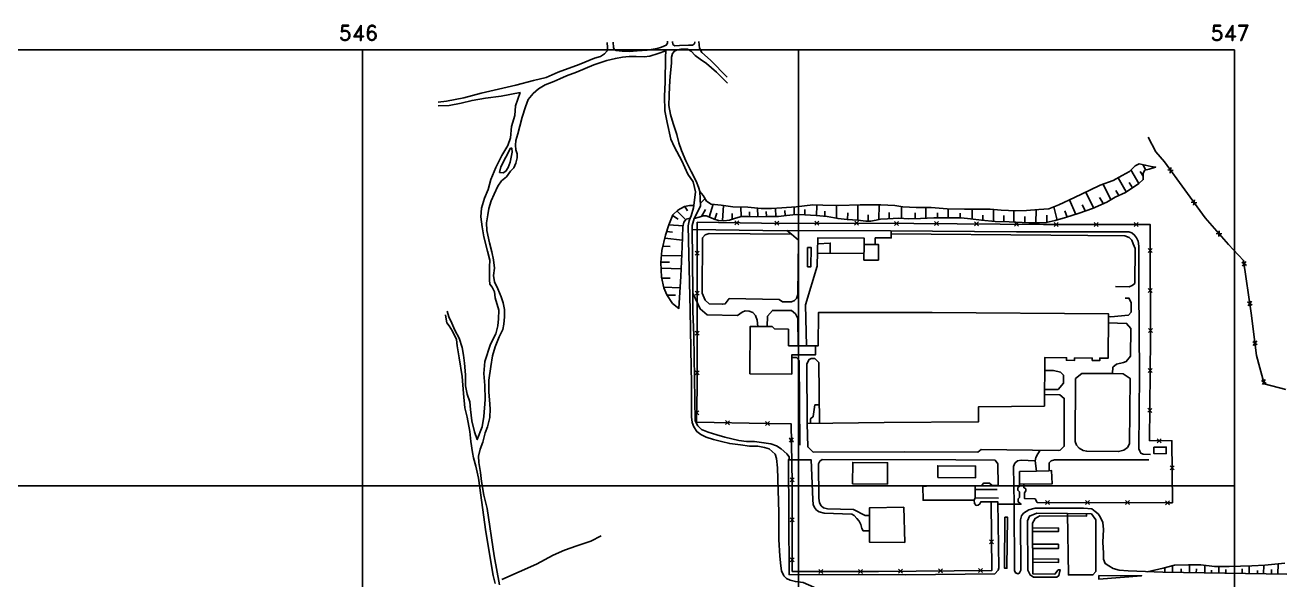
# Model space of a CAD drawing. Extents: x 538220 to 547168, y 7509776 to 7514528.
# Drawn here: x 545613 to 547060, y 7513893 to 7514528 of the extents above; entities that cross this region are included whole.
import ezdxf

# ---------------------------------------------------------------- set-up
doc = ezdxf.new("R2010")
doc.units = 0
doc.header["$LTSCALE"] = 50
doc.header["$MEASUREMENT"] = 0
for name, color, linetype in [('LIMITE', 7, 'CONTINUOUS'), ('MALHA', 9, 'CONTINUOUS'), ('RIO', 4, 'CONTINUOUS'), ('RUA', 7, 'CONTINUOUS'), ('TERRENO', 7, 'CONTINUOUS')]:
    doc.layers.add(name, color=color, linetype=linetype)
doc.styles.add('ROMAND', font='ROMAND.SHX')

# ---------------------------------------------------------------- blocks, each defined once
blk = doc.blocks.new('X')
at = {"layer": 'LIMITE'}
for p, q in [((-0.018, -0.018), (0.018, 0.018)), ((0.018, -0.018), (-0.018, 0.018))]:
    blk.add_line(p, q, dxfattribs=at)

msp = doc.modelspace()

# ---------------------------------------------------------------- linework, layer by layer
at = {"layer": 'LIMITE'}
for points in [[(546901, 7514399.6), (546910, 7514383), (546919.8, 7514371.4), (546966.4, 7514307.5), (546993.4, 7514276.8), (547010.6, 7514258.5), (547019.2, 7514198.2), (547025.4, 7514149.4), (547034.2, 7514117.2), (547059, 7514110.4)], [(546383.6, 7514302.2), (546383.6, 7514220.5), (546383.8, 7514112.6), (546383.1, 7514073.3), (546463.8, 7514071.6), (546491.4, 7514071.4), (546492.6, 7514003.5), (546492.9, 7513902.1), (546591.9, 7513902.1), (546721.6, 7513903.1), (546720.8, 7513981.7)], [(546773.7, 7513981.1), (546923.7, 7513980.8), (546928.9, 7513980.8), (546928.4, 7514051.8), (546902.5, 7514052), (546903.8, 7514168.9), (546903.3, 7514281.3), (546903.4, 7514299.5), (546781, 7514299.8), (546632.3, 7514301), (546457.7, 7514301.3), (546383.6, 7514302.2)]]:
    msp.add_lwpolyline(points, dxfattribs=at)
at = {"layer": 'MALHA'}
for p, q in [((543000, 7514500), (547000, 7514500)), ((546000, 7514500), (546000, 7511000)), ((546500, 7514500), (546500, 7511000)), ((547000, 7514500), (547000, 7511000)), ((543000, 7514000), (547000, 7514000))]:
    msp.add_line(p, q, dxfattribs=at)
at = {"layer": 'RIO'}
msp.add_lwpolyline([(546159.8, 7513892.9), (546199.6, 7513910.5), (546218.7, 7513920.9), (546231.4, 7513926.6), (546245.7, 7513931.3), (546261.6, 7513936.9), (546273.8, 7513942.7)], dxfattribs=at)
at = {"layer": 'RUA'}
for points in [[(546287.4, 7514508.5), (546287.8, 7514502.6), (546289.1, 7514499.9), (546290.9, 7514499), (546297.7, 7514498.5), (546305.8, 7514498), (546314.8, 7514498.8), (546326.5, 7514499.6), (546337.8, 7514501.3), (546342.8, 7514503.1), (546348.2, 7514505.3), (546349.6, 7514507.5), (546349.6, 7514509.8)], [(546355.4, 7514509.3), (546355.9, 7514506.1), (546358.1, 7514504.3), (546363.5, 7514504.7), (546373.9, 7514505.1), (546378.4, 7514505.1), (546380.7, 7514506.8), (546381.1, 7514509.1)], [(546385.6, 7514509.5), (546386.5, 7514501.9), (546389.1, 7514496.9), (546399, 7514488.2), (546418.2, 7514468.7)], [(546086.8, 7514439.8), (546096.3, 7514441.1), (546116.1, 7514445), (546136, 7514450.2), (546175.7, 7514459.4), (546196, 7514464.6), (546210.5, 7514468.1), (546224.5, 7514474.3), (546248.5, 7514483.1), (546266.1, 7514490.2), (546272.9, 7514492.4), (546277.4, 7514495.1), (546280.6, 7514498.6), (546281, 7514502.7), (546280.6, 7514508.1)], [(546375.9, 7514307.1), (546376.9, 7514309.6), (546379.6, 7514318.6), (546380.6, 7514327.6), (546382, 7514337.1), (546380.7, 7514342), (546379, 7514348.4), (546373.2, 7514357.4), (546366.1, 7514372.8), (546357.7, 7514388.2), (546353.7, 7514397.6), (546349.3, 7514416.6), (546346.7, 7514430.1), (546346.4, 7514446.8), (546347, 7514463), (546347.6, 7514491.3), (546347.7, 7514498.6), (546339.1, 7514495.5), (546329.6, 7514492.8), (546322.9, 7514492), (546313.9, 7514492.1), (546305.7, 7514492.1), (546298.1, 7514491.3), (546290, 7514490), (546280, 7514487.8), (546265.1, 7514482.5), (546245.2, 7514474.1), (546233.9, 7514470.2), (546226.2, 7514466.6), (546219.5, 7514463.5), (546209.5, 7514459.6), (546201.8, 7514455.1), (546195.5, 7514449.8), (546190, 7514443.1), (546186.8, 7514434.5), (546183.1, 7514422.8), (546180.3, 7514412.5), (546178, 7514403.5), (546175.7, 7514395.9), (546175.2, 7514390.5), (546175.6, 7514385.1), (546177.4, 7514380.6), (546177.3, 7514376.1), (546175.9, 7514369.8), (546173.6, 7514364.8), (546169.5, 7514360.8), (546165, 7514354.5), (546159.5, 7514349.6), (546155, 7514343.8), (546150.9, 7514334.4), (546147.6, 7514326.8), (546144.9, 7514318.2), (546143.5, 7514310.6), (546142, 7514301.6), (546142.4, 7514293), (546145.5, 7514278.6), (546148.1, 7514268.2), (546150.3, 7514259.2), (546151.1, 7514249.7), (546150.1, 7514241.2), (546151.4, 7514234), (546155, 7514225.8), (546158.9, 7514216.8), (546161.1, 7514210), (546162.8, 7514202.3), (546162.8, 7514193.7)], [(546418.6, 7514461.5), (546406.1, 7514474.2), (546394.5, 7514484.2), (546387.3, 7514489.2), (546381.5, 7514493.3), (546377, 7514498.3), (546372.5, 7514500.6), (546365.3, 7514500.7), (546360.8, 7514499.8), (546357.6, 7514498.5), (546355.3, 7514495.8), (546354.4, 7514491.3), (546354.4, 7514484.5), (546352.9, 7514469.7), (546351.9, 7514458), (546351.8, 7514447.6), (546351.3, 7514435.9), (546353, 7514425.6), (546356.1, 7514415.6), (546360.5, 7514403), (546362.6, 7514393.1), (546365.7, 7514384.5), (546370.6, 7514372.7), (546376.8, 7514360.5), (546382.6, 7514349.2), (546385.2, 7514342.5), (546387, 7514337.5)], [(546097.1, 7514200.2), (546098.8, 7514193.9), (546102.4, 7514186.6), (546105.9, 7514178.5), (546110.8, 7514169.4), (546114.3, 7514158.6), (546115.6, 7514150), (546116.9, 7514140.6), (546118.1, 7514127.5), (546118, 7514114.9), (546119.8, 7514105.4), (546122.9, 7514096.4), (546123.7, 7514087.8), (546125.4, 7514074.8), (546128.4, 7514062.1), (546131.5, 7514053.1), (546137, 7514067.9), (546138.9, 7514079.6), (546140.4, 7514099), (546140.1, 7514115.2), (546138.9, 7514129.1), (546140.3, 7514142.6), (546146.8, 7514162.4), (546152.8, 7514174.5), (546155.1, 7514183.5), (546156, 7514191.6), (546156.1, 7514201.5), (546152.2, 7514215.5), (546151.3, 7514222.7), (546148.7, 7514227.7), (546146, 7514231.3), (546145.6, 7514236.3), (546145.6, 7514243), (546145.7, 7514251.1), (546145.8, 7514258.8), (546143.1, 7514269.2), (546139.2, 7514285.4), (546137, 7514297.1), (546135.8, 7514308.4), (546136.3, 7514318.3), (546140, 7514330), (546144.1, 7514339.8), (546146.9, 7514351.1), (546152.9, 7514365), (546159.8, 7514378.9), (546166.6, 7514390.1), (546169.8, 7514399.1), (546170.8, 7514412.1), (546174.5, 7514424.7), (546175.5, 7514435.5), (546180.6, 7514450.8), (546158.9, 7514446.9), (546140.9, 7514444.3), (546125.6, 7514441.8), (546112.9, 7514438.7), (546099.4, 7514436.1), (546086.8, 7514435.8)], [(546157.1, 7514359.1), (546158.6, 7514365.7), (546164.2, 7514376.7), (546169.8, 7514387.1), (546171.2, 7514387.1), (546171.4, 7514382.7), (546169.3, 7514371.1), (546166.8, 7514364.9), (546164.1, 7514361), (546161.2, 7514358.8), (546157.1, 7514359.1)], [(546387, 7514337.5), (546387.6, 7514320.7), (546380.4, 7514306.5)], [(546477.4, 7513969.8), (546476, 7514020.7), (546474.7, 7514031.5), (546473.4, 7514036.5), (546469.8, 7514039.6), (546466.2, 7514042.4), (546460.8, 7514044.2), (546453.2, 7514045.6), (546443.7, 7514045.7), (546433.4, 7514047.1), (546421.2, 7514048.6), (546411.8, 7514050.9), (546402.3, 7514053.2), (546394.2, 7514056), (546388, 7514059.2), (546383.5, 7514062.4), (546379.9, 7514067.8), (546378.2, 7514072.8), (546377.3, 7514079.1), (546377.4, 7514091.2), (546377.2, 7514118.7), (546376.8, 7514135.8), (546375.6, 7514201.1), (546373.9, 7514281.8), (546373.6, 7514298), (546374.6, 7514303.8), (546375.9, 7514307.1)], [(546378.1, 7514294), (546378.3, 7514260.6), (546378.9, 7514219.1), (546378.7, 7514200.2), (546379.8, 7514172.3), (546381.3, 7514074.6), (546384.4, 7514069.1), (546388.9, 7514064.6), (546396.5, 7514061.8), (546406.4, 7514058.6), (546415.4, 7514055.8), (546423.5, 7514054), (546431.6, 7514052.1), (546440.2, 7514051.1), (546449.6, 7514051.1), (546460.4, 7514049.6), (546468.1, 7514048.2), (546474.8, 7514045.9), (546480.2, 7514042.7), (546486.5, 7514036.8), (546489.1, 7514033.6), (546489.1, 7514030.9)], [(546903.8, 7514036.1), (546895.2, 7514036.5), (546892.7, 7514037.6), (546891.4, 7514040), (546890.4, 7514042.4), (546891, 7514128.3), (546890.4, 7514226.5), (546890.5, 7514274.8), (546889.5, 7514280.7), (546887.8, 7514284.5), (546885.4, 7514287.6), (546882.3, 7514290), (546878.9, 7514291.1), (546750.2, 7514291.4), (546605.6, 7514292.6), (546459, 7514293), (546378.1, 7514294)], [(546486.6, 7514292.9), (546491.9, 7514288.6), (546499.8, 7514281.7), (546499.2, 7514219.3), (546497.7, 7514214.8), (546495.3, 7514212.4), (546491.9, 7514211.1), (546481.5, 7514211.1), (546477.7, 7514213.9), (546420.5, 7514214.7), (546415.9, 7514208.9), (546412.5, 7514208.2), (546397.7, 7514208.7), (546392.9, 7514212.9), (546389.5, 7514220.8), (546390, 7514284.3), (546393.1, 7514287.7), (546397.6, 7514289.4), (546491.7, 7514288.7)], [(546587.9, 7514276.8), (546588, 7514284.4), (546606.3, 7514284.3), (546606.3, 7514292.6)], [(546509, 7514160.6), (546508, 7514207.8), (546521.5, 7514251.8), (546522.1, 7514284.3), (546575.2, 7514284.2), (546575.2, 7514276.9)], [(546536.4, 7514266.9), (546536.5, 7514278.3), (546522, 7514277.7)], [(546606.3, 7514288.8), (546789.5, 7514287.3), (546874.3, 7514286.7), (546879.2, 7514284.9), (546882.2, 7514281.8), (546883.9, 7514277.6), (546886, 7514272.1), (546885.7, 7514232.1), (546882.9, 7514229.7), (546879.1, 7514228.4), (546863.5, 7514228.5)], [(546510.5, 7514273.5), (546514.4, 7514273.5), (546514.2, 7514251.2), (546510.4, 7514251.2), (546510.5, 7514273.5)], [(546575.1, 7514266.6), (546521.8, 7514267)], [(546575.2, 7514276.9), (546591.7, 7514276.8), (546591.6, 7514258.9), (546575, 7514259), (546575.2, 7514276.9)], [(546453.3, 7514182.7), (546452.7, 7514190), (546450.7, 7514195.5), (546447.6, 7514199), (546443.5, 7514200.4), (546439, 7514200.8), (546435.2, 7514199.4), (546430, 7514195.3), (546395.1, 7514196), (546387.3, 7514202.9), (546378.8, 7514220.9)], [(546874.5, 7514215.3), (546879, 7514215.3), (546881.7, 7514210.4), (546881.6, 7514199.4), (546878.5, 7514195.6), (546858.4, 7514194), (546855.7, 7514194.4)], [(546151.9, 7513888.1), (546149.7, 7513897.6), (546141.5, 7513947.6), (546133, 7514009), (546129.9, 7514022.9), (546127.3, 7514032.4), (546126, 7514038.3), (546124.3, 7514050.9), (546123, 7514062.6), (546120, 7514078.9), (546117.4, 7514089.7), (546115.7, 7514105.9), (546114.1, 7514125.3), (546110.6, 7514146.9), (546108.5, 7514160.5), (546107.6, 7514167.7), (546103.2, 7514177.6), (546099.2, 7514183.5), (546096.5, 7514187.1), (546095.7, 7514191.2), (546095.2, 7514196.1)], [(546162.8, 7514193.7), (546162, 7514185.6), (546160.7, 7514179.4), (546156.5, 7514170.9), (546151.9, 7514159.5), (546149, 7514149.3), (546146.9, 7514137), (546144.7, 7514121.1), (546144.6, 7514107.6), (546145.7, 7514098.6), (546146.5, 7514088.3), (546146, 7514078.5), (546143.4, 7514067.9), (546140.5, 7514061), (546138, 7514050.4), (546134.7, 7514042.2), (546132.9, 7514034.1), (546133.3, 7514027.1), (546135.3, 7514015.6), (546136.4, 7514005), (546139.1, 7513989.4), (546142.7, 7513974.3), (546150.9, 7513919.8), (546157.2, 7513886.6)], [(546855.7, 7514194.4), (546855.7, 7514197.2), (546653.2, 7514198.8), (546522.8, 7514198.7), (546522.5, 7514160.5), (546488.7, 7514160.7), (546488.5, 7514179.7), (546472.6, 7514180.2), (546469.9, 7514182.6), (546444.7, 7514182.8), (546444.3, 7514128.7), (546492.2, 7514128.3), (546492.4, 7514150.4), (546519.3, 7514150.2), (546519.4, 7514160.5)], [(546464, 7514182.7), (546464.5, 7514194.7), (546470, 7514201.2), (546492.1, 7514201.1), (546496.6, 7514197.2), (546499.3, 7514192), (546499.7, 7514160.7)], [(546855.7, 7514194.4), (546855.3, 7514146.5), (546845.6, 7514146.6), (546845.6, 7514143.8), (546837, 7514143.9), (546837, 7514146.6), (546816.7, 7514146.8), (546816.7, 7514144), (546807.3, 7514144.1), (546807.4, 7514146.9), (546782.5, 7514147.1), (546782.1, 7514091.6), (546706.5, 7514090.8), (546706.4, 7514073.5), (546598.4, 7514072.7), (546510.1, 7514071.6), (546510.6, 7514044.7), (546516.7, 7514038.8), (546621.3, 7514039), (546705.8, 7514038.7), (546709.6, 7514041.8), (546797.9, 7514040.8), (546800, 7514041.1), (546804.8, 7514045.5), (546804.9, 7514100.3), (546799.8, 7514104.5), (546782.2, 7514104.7)], [(546860.3, 7514128.9), (546824.8, 7514129.1), (546817.9, 7514123), (546817.3, 7514050.9), (546819, 7514046.8), (546822.1, 7514043.3), (546826.5, 7514040.5), (546830.7, 7514039.8), (546867.2, 7514039.5), (546873.1, 7514041.2), (546877.3, 7514044.3), (546879.7, 7514048.4), (546880.3, 7514123.2), (546872.4, 7514128.4), (546860.3, 7514128.9), (546860.4, 7514136.1), (546864.9, 7514139.5), (546872.9, 7514141.5), (546876, 7514142.5), (546880.9, 7514148.7), (546881.1, 7514180.4), (546876.3, 7514186.3), (546855.6, 7514186.8)], [(546492.4, 7514147.3), (546497.6, 7514147.2), (546500.6, 7514143.8), (546501.6, 7514046.9)], [(546510.1, 7514071.6), (546509.6, 7514139.9), (546512.4, 7514145), (546514.5, 7514146.1), (546518.6, 7514146), (546523.4, 7514141.5), (546523.9, 7514071.8)], [(546782.2, 7514110.5), (546797.8, 7514110.4), (546804, 7514117.9), (546803.8, 7514127.2), (546800.7, 7514130.4), (546792.4, 7514132.2), (546782.4, 7514132.2)], [(546523.7, 7514092.9), (546518.9, 7514092.9), (546517, 7514079.5), (546513.9, 7514077.1), (546513.9, 7514071.7)], [(546771.3, 7514029), (546772.3, 7514032.5), (546774.4, 7514037), (546777.1, 7514041)], [(546907.6, 7514044.4), (546907.6, 7514037.1), (546921.7, 7514037), (546921.8, 7514044.6), (546907.6, 7514044.4)], [(546720.8, 7513981.7), (546728.8, 7513981.7), (546729.6, 7513906.1), (546729.2, 7513903.4), (546725, 7513899.3), (546623.2, 7513898), (546489.1, 7513898.4), (546488.4, 7514030.1), (546514.6, 7514029.9), (546516.3, 7513984.7), (546516.9, 7513978.8), (546518.3, 7513975.4), (546520.7, 7513972.3), (546523.8, 7513970.2), (546529.3, 7513968.7), (546561, 7513967.8), (546563.8, 7513966.1), (546566.8, 7513962.6), (546569.6, 7513959.8), (546571.6, 7513955.7), (546572.6, 7513951.2), (546574, 7513948.7), (546581.6, 7513948.7), (546581.5, 7513935.6), (546621.8, 7513935.3), (546620.8, 7513975.6), (546581.4, 7513974.9), (546581.4, 7513966.3), (546576.5, 7513966.3), (546563.1, 7513973), (546533.1, 7513973.9), (546528.6, 7513974.9), (546525.9, 7513977.4), (546524.2, 7513980.8), (546523.2, 7513986), (546522.8, 7514025.3), (546524.6, 7514028.4), (546527.3, 7514030.5), (546680.5, 7514030), (546725.4, 7514029.6), (546728.8, 7514025.4), (546728.9, 7514000.6), (546722, 7514000.7), (546718.9, 7514003.1), (546712, 7514003.2), (546710, 7514000.1), (546646.8, 7513999.9), (546642.7, 7513999.9), (546642.9, 7513983.7), (546701.5, 7513983.6), (546701.9, 7513979.8), (546703.6, 7513977.7), (546706, 7513978), (546708.1, 7513979.4), (546709.1, 7513981.8), (546720.8, 7513981.7)], [(546562.1, 7514002.4), (546562.3, 7514027), (546602.1, 7514026.7), (546601.9, 7514002.1), (546562.1, 7514002.4)], [(546659.7, 7514009.8), (546703.1, 7514009.4), (546703.2, 7514022.9), (546659.8, 7514023.2), (546659.7, 7514009.8)], [(547060, 7513898.8), (546917.7, 7513901.1), (546878, 7513902.6), (546867.7, 7513903.5), (546860.8, 7513905.6), (546855.9, 7513908.5), (546851.8, 7513911), (546849.8, 7513916), (546849.9, 7513922.9), (546849.2, 7513935.6), (546849.7, 7513950.3), (546848.9, 7513958.1), (546846.1, 7513964.7), (546843.7, 7513967.9), (546840.4, 7513970.8), (546836.4, 7513973.7), (546827, 7513974.6), (546771.3, 7513974.6), (546764.3, 7513972.7), (546758.2, 7513969), (546755.7, 7513965.8), (546754.8, 7513961.3), (546755.2, 7513903.6), (546753.5, 7513900.4), (546751.9, 7513899.5), (546749, 7513900.4), (546747.8, 7513903.3), (546747.2, 7513979.7), (546746.7, 7514022.3), (546748, 7514026), (546751.3, 7514028.8), (546755.4, 7514029.6), (546771.3, 7514029), (546772.9, 7514016.8), (546787.2, 7514017.5), (546790.1, 7514017.8), (546790.8, 7514002.3), (546753.5, 7514002.2), (546753.6, 7514016.5), (546772.9, 7514016.8)], [(546787.4, 7514017.5), (546787.4, 7514026.4), (546789.9, 7514028.7), (546793.7, 7514030.1), (546841.6, 7514030.1), (546901.7, 7514029.9)], [(546701.5, 7513983.6), (546702.6, 7513986.3), (546702.7, 7514000.1)], [(546702.7, 7513996), (546727.9, 7513995.8)], [(546753.5, 7514002.2), (546753.4, 7513999.7), (546751.6, 7513998.2), (546751.5, 7513995.1), (546753.5, 7513993.2), (546753.4, 7513986.7), (546752, 7513985.3), (546752, 7513981.8), (546755.3, 7513979), (546728.8, 7513979.3)], [(546758.4, 7514002.2), (546758.4, 7513998.2), (546760.9, 7513996.7), (546760.9, 7513994.3), (546759.4, 7513992.1), (546759.3, 7513985.5), (546771.4, 7513985.2), (546773.7, 7513981.1)], [(546702.6, 7513986.3), (546729.5, 7513986.1)], [(546522.5, 7513871.5), (546522.5, 7513876.8), (546521.3, 7513881.3), (546517.7, 7513884.2), (546511.6, 7513886.7), (546505.5, 7513889.2), (546496.5, 7513890.5), (546490.3, 7513892.2), (546486.3, 7513893.9), (546483, 7513897.2), (546480.6, 7513902.9), (546479.8, 7513908.6), (546478.7, 7513919.7), (546477.6, 7513938.5), (546477.4, 7513969.8)], [(546581.4, 7513966.3), (546581.6, 7513948.7)], [(546736.5, 7513964.3), (546736.1, 7513905.9), (546739.1, 7513905.8), (546739.6, 7513964.3), (546736.5, 7513964.3)], [(546808.4, 7513968.5), (546809.5, 7513898), (546837.7, 7513898.1), (546841, 7513902), (546841, 7513961.3), (546836, 7513968.2), (546808.4, 7513968.5), (546773.3, 7513968.7), (546765, 7513965.5), (546762.7, 7513960.2), (546763.1, 7513903.7), (546765.8, 7513898.1), (546769.7, 7513895.6), (546796.2, 7513895.4), (546798.7, 7513897.3), (546800.1, 7513904), (546797.9, 7513904), (546794.2, 7513899), (546768.6, 7513899.5), (546768.5, 7513957.4), (546771.6, 7513962.9), (546776.7, 7513965.7), (546830.4, 7513965.5), (546830.4, 7513968.3)], [(546768.5, 7513952.1), (546798.3, 7513951.8), (546798.2, 7513947.7), (546768.5, 7513947.9)], [(546768.6, 7513933.4), (546798.1, 7513933.2), (546798.1, 7513928.2), (546768.6, 7513928.4)], [(546768.6, 7513916.4), (546798.3, 7513916.2), (546798.2, 7513912.3), (546768.6, 7513912.6)], [(546844.4, 7513897.5), (546893.6, 7513897.1), (546844.3, 7513893.3), (546844.4, 7513897.5)]]:
    msp.add_lwpolyline(points, dxfattribs=at)
at = {"layer": 'TERRENO'}
for points in [[(546387, 7514337.5), (546390.6, 7514333), (546394.6, 7514326.6), (546399.9, 7514323), (546411.2, 7514322), (546424.7, 7514320.1), (546441.8, 7514319.5), (546457.1, 7514318), (546468.9, 7514317.9), (546481, 7514318.7), (546497.3, 7514320), (546516.6, 7514322.1), (546527.9, 7514322), (546545.9, 7514321.4), (546570.7, 7514322.1), (546594.6, 7514322.3), (546610.4, 7514321.3), (546619.8, 7514319.9), (546635.1, 7514319.3), (546652.3, 7514319.2), (546670.7, 7514317.7), (546690.5, 7514317.1), (546719.8, 7514317.3), (546732.4, 7514316.3), (546749.1, 7514315.3), (546761.7, 7514315.6), (546775.7, 7514316.9), (546787, 7514317.7), (546798.7, 7514322.1), (546816.4, 7514330.5), (546834, 7514338.9), (546846.2, 7514344.7), (546861.1, 7514350), (546871.1, 7514355.7), (546879.7, 7514360.6), (546886, 7514366.9), (546890.6, 7514369.1), (546897.8, 7514367.7), (546904.5, 7514366.3), (546909.5, 7514365.4), (546902.2, 7514363.2), (546897.3, 7514361.8), (546895.4, 7514358.7), (546895.4, 7514356), (546895.4, 7514352.9), (546895.4, 7514351.1), (546890.4, 7514346.6), (546875, 7514336.4), (546863.2, 7514331), (546853.7, 7514325.3), (546837.4, 7514318.2), (546822.1, 7514312.5), (546806.3, 7514307.6), (546794.5, 7514304.1), (546784.1, 7514301.9), (546776.5, 7514301.6), (546764.3, 7514301.7), (546741.8, 7514302.7), (546725.6, 7514303.3), (546709.8, 7514304.8), (546697.2, 7514306.2), (546686.4, 7514307.2), (546672.4, 7514307.3), (546655.3, 7514307.5), (546640, 7514306.7), (546626.5, 7514306.3), (546615.2, 7514306.9), (546602.1, 7514306.1), (546594, 7514305.7), (546589.1, 7514304.8), (546582.7, 7514303.5), (546577.3, 7514303.6), (546567.9, 7514304.5), (546555.7, 7514305.5), (546545.4, 7514306.5), (546532.8, 7514308.9), (546520.2, 7514309.9), (546507.1, 7514310.9), (546497.2, 7514311), (546486.4, 7514310.1), (546476.9, 7514308.9), (546464.7, 7514309), (546451.7, 7514308.6), (546441.7, 7514308.7), (546434.5, 7514308.7), (546427.8, 7514307), (546421, 7514304.8), (546414.2, 7514303.9), (546408.4, 7514304.4), (546403.4, 7514305.8), (546398.9, 7514307.7), (546394, 7514309.5), (546390.8, 7514309.5), (546385.9, 7514308.2), (546380.4, 7514306.5), (546378.1, 7514298.4), (546378.1, 7514294)], [(546894.8, 7514368.3), (546898.2, 7514362.1)], [(546866.5, 7514353.1), (546876, 7514337)], [(546881.3, 7514362.2), (546890.5, 7514346.7)], [(546892, 7514360.6), (546895.4, 7514355.2)], [(546829.5, 7514336.8), (546838.5, 7514318.6)], [(546849.3, 7514345.8), (546858.1, 7514328)], [(546863.9, 7514338.5), (546867.4, 7514332.9)], [(546879.1, 7514347.8), (546883, 7514341.7)], [(546375.9, 7514307.1), (546371.2, 7514305.7), (546368.6, 7514302.3), (546367.4, 7514297), (546366.4, 7514273.9), (546365, 7514240.3), (546362.9, 7514203.6), (546355.3, 7514209.3), (546349, 7514219.2), (546345.6, 7514227.2), (546342.7, 7514239.3), (546342.1, 7514256), (546343.3, 7514269.9), (546347.3, 7514287.3), (546351.1, 7514299.4), (546355.8, 7514310.7), (546361.5, 7514316.3), (546369.1, 7514320.4), (546375.1, 7514321.5), (546379.9, 7514321.5)], [(546387.5, 7514324), (546392.8, 7514329.4)], [(546402.1, 7514322.8), (546397.4, 7514308.2)], [(546413.9, 7514321.6), (546413, 7514304.1)], [(546520.9, 7514322), (546520.8, 7514309.8)], [(546543.6, 7514321.5), (546543.4, 7514306.9)], [(546568.2, 7514322), (546568, 7514304.5)], [(546592.4, 7514322.3), (546592.3, 7514305.4)], [(546810.9, 7514327.9), (546818.1, 7514311.2)], [(546825.5, 7514322.1), (546829.1, 7514315.1)], [(546845.3, 7514330.7), (546849.8, 7514323.5)], [(546361.8, 7514305.7), (546355.4, 7514309.9)], [(546360.5, 7514315.4), (546370.7, 7514305)], [(546372.5, 7514315.5), (546369.5, 7514320.5)], [(546393.3, 7514316.8), (546388.6, 7514308.9)], [(546406.5, 7514312.6), (546404, 7514305.7)], [(546423.9, 7514312.4), (546423.8, 7514305.7)], [(546434, 7514319.8), (546434.2, 7514308.7)], [(546443.6, 7514314.2), (546443.9, 7514308.7)], [(546453.1, 7514318.4), (546453.4, 7514308.7)], [(546462.9, 7514314.4), (546463.3, 7514308.9)], [(546473.7, 7514318.2), (546473.8, 7514308.9)], [(546484.5, 7514315.7), (546484.6, 7514309.9)], [(546495.2, 7514319.8), (546495.2, 7514310.8)], [(546507.2, 7514316.7), (546507.1, 7514310.9)], [(546530.3, 7514315), (546530.2, 7514309.1)], [(546556.4, 7514312.9), (546556.3, 7514305.5)], [(546579.8, 7514310.8), (546579.8, 7514303.6)], [(546604, 7514313.3), (546604, 7514306.2)], [(546618.1, 7514320.2), (546618, 7514306.7)], [(546633.9, 7514313), (546633.9, 7514306.5)], [(546646.1, 7514319.2), (546646, 7514307)], [(546659.3, 7514312.9), (546659.3, 7514307.4)], [(546671.8, 7514317.7), (546671.7, 7514307.3)], [(546685.4, 7514312.6), (546685.4, 7514307.2)], [(546699.1, 7514317.2), (546699, 7514306)], [(546711.5, 7514310.5), (546711.5, 7514304.6)], [(546723.7, 7514317), (546723.6, 7514303.5)], [(546735.7, 7514310), (546735.7, 7514302.9)], [(546747.1, 7514315.4), (546747, 7514302.5)], [(546759.6, 7514309), (546759.5, 7514301.9)], [(546772.5, 7514316.6), (546772.4, 7514301.6)], [(546784.9, 7514310.4), (546784.9, 7514302.1)], [(546793, 7514319.9), (546796.6, 7514304.7)], [(546805.4, 7514315.5), (546808.2, 7514308.2)], [(546351.1, 7514299.4), (546367.6, 7514298)], [(546346.5, 7514283.9), (546366.8, 7514281.9)], [(546355.6, 7514291), (546348.6, 7514291.5)], [(546342.8, 7514264.2), (546366, 7514263.8)], [(546352.8, 7514274.4), (546344.4, 7514274.7)], [(546351.9, 7514256.6), (546342.2, 7514256.7)], [(546342.3, 7514249.6), (546365.4, 7514248.7)], [(546352.9, 7514238.1), (546343, 7514238.2)], [(546345.4, 7514228), (546364.3, 7514227.2)], [(546358.8, 7514218.8), (546349.2, 7514218.8)], [(546900.1, 7513901.8), (546918.2, 7513905.8), (546931.3, 7513909.3), (546947.5, 7513909.8), (546961.4, 7513909.6), (546977, 7513907.9), (546994, 7513907.7), (547019.9, 7513908.6), (547035, 7513909.3), (547057.8, 7513911.4)], [(546920.1, 7513901.1), (546920.2, 7513906.3)], [(546928.8, 7513900.9), (546928.8, 7513908.7)], [(546938.8, 7513905.1), (546938.8, 7513900.8)], [(546948.6, 7513909.7), (546948.5, 7513900.6)], [(546956.4, 7513905.2), (546956.3, 7513900.5)], [(546966.2, 7513909.1), (546966.1, 7513900.3)], [(546973.6, 7513903.7), (546973.6, 7513900.2)], [(546982, 7513907.8), (546982, 7513900.1)], [(546990.3, 7513904.4), (546990.3, 7513899.9)], [(547000.1, 7513907.9), (547000.1, 7513899.8)], [(547008.7, 7513905.1), (547008.7, 7513899.6)], [(547017.1, 7513908.5), (547017, 7513899.5)], [(547026.5, 7513903.3), (547026.5, 7513899.3)], [(547033.6, 7513909.3), (547033.5, 7513899.2)], [(547042.4, 7513904.3), (547042.4, 7513899.1)], [(547050, 7513910.7), (547049.9, 7513898.9)]]:
    msp.add_lwpolyline(points, dxfattribs=at)

# ---------------------------------------------------------------- block references
at = {"layer": 'LIMITE', "xscale": 127.2121291432586, "yscale": 127.2121291432586, "zscale": 127.2121291432586}
for p, rotation in [((546926.7, 7514361.9), 306.0794450555817), ((546953.7, 7514324.9), 306.0794450555817), ((546429.3, 7514301.7), 179.2838431183616), ((546475.1, 7514301.3), 179.8896171621205), ((546520.9, 7514301.2), 179.8896171621205), ((546566.7, 7514301.1), 179.8896171621205), ((546612.5, 7514301), 179.8896171621205), ((546658.3, 7514300.8), 179.5501501627515), ((546704.1, 7514300.4), 179.5501501627515), ((546749.9, 7514300), 179.5501501627515), ((546795.7, 7514299.8), 179.87272244404), ((546841.5, 7514299.7), 179.87272244404), ((546887.3, 7514299.6), 179.87272244404), ((546982.4, 7514289.3), 311.2986142896485), ((546383.6, 7514266.9), 270.033972722831), ((546903.3, 7514269.9), 90.25360357192689), ((547011.2, 7514254.5), 278.1249117817077), ((546383.6, 7514221.1), 270.033972722831), ((546903.5, 7514224.1), 90.25360357192689), ((547017.6, 7514209.1), 278.1249117817077), ((546383.7, 7514175.3), 270.0996570315669), ((546903.7, 7514178.3), 90.25360357192689), ((547023.6, 7514163.7), 277.2770564952634), ((546903.4, 7514132.5), 89.38102281792041), ((546383.8, 7514129.5), 270.0996570315669), ((547033.7, 7514119.2), 285.3112870117205), ((546383.3, 7514083.7), 269.0472302089592), ((546418.6, 7514072.6), 358.816114198568), ((546902.9, 7514086.7), 89.38102281792041), ((546464.3, 7514071.6), 359.5501501627515), ((546491.8, 7514052.7), 271.0050129125377), ((546913.6, 7514051.9), 179.5501501627515), ((546928.6, 7514020.8), 90.38505709729843), ((546492.6, 7514007), 271.0050129125377), ((546785.7, 7513981), 359.9085333954267), ((546831.5, 7513981), 359.9085333954267), ((546877.3, 7513980.9), 359.9085333954267), ((546923.1, 7513980.8), 359.9085333954267), ((546492.7, 7513961.2), 270.1351669618712), ((546721.3, 7513935.9), 90.55590321942822), ((546492.8, 7513915.4), 270.1351669618712), ((546525.5, 7513902.1), 359.9491484556034), ((546571.2, 7513902.1), 359.9491484556034), ((546617, 7513902.3), 0.4637592170469778), ((546662.8, 7513902.6), 0.4637592170469778), ((546708.6, 7513903), 0.4637592170469778)]:
    msp.add_blockref('X', p, dxfattribs=dict(at, rotation=rotation))

# ---------------------------------------------------------------- texts
at = {"layer": 'MALHA', "style": 'ROMAND'}
for s, p in [('546', (545972.7, 7514510.5)), ('547', (546972.7, 7514510.5))]:
    msp.add_text(s, height=17.5, dxfattribs=at).set_placement(p)

doc.saveas('drawing.dxf')
